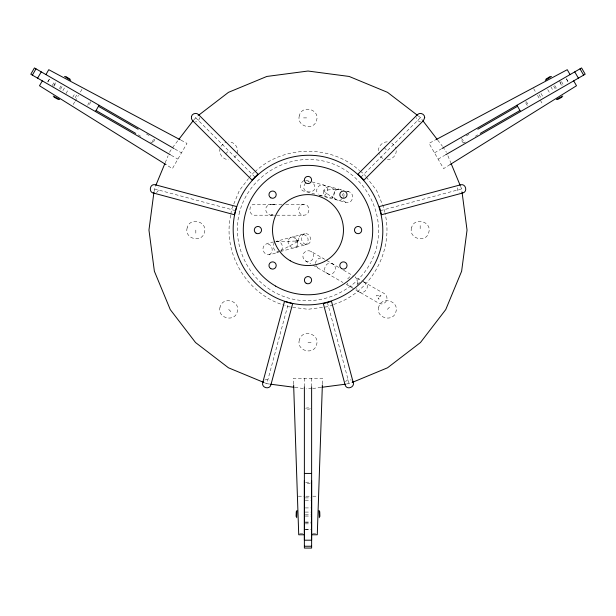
<?xml version="1.0" encoding="UTF-8"?>
<svg xmlns="http://www.w3.org/2000/svg" width="616" height="616" viewBox="0 0 616 616"><rect width="100%" height="100%" fill="white"/><g stroke="black" fill="none" stroke-linecap="round" stroke-linejoin="round"><path stroke-width="0.46" stroke-dasharray="3.08 2.31" d="M322.391 383.984L322.584 378.232L293.416 378.232L293.609 383.984M154.008 191.715L155.463 186.294M199.776 117.618L198.537 120.613L195.541 121.853M220.058 148.441C218.495 153.877 223.023 159.783 228.682 159.683M237.299 153.061C238.862 147.632 234.334 141.726 228.682 141.826M230.746 215.161C222.176 253.014 246.893 294.232 284.022 305.159M230.869 214.229L231.477 209.571L239.393 190.467L248.548 178.532M378.393 150.751C378.293 145.099 384.199 140.564 389.628 142.134M396.25 150.751C396.35 156.41 390.444 160.938 385.008 159.375M457.526 187.818L457.95 191.029L459.505 192.577M315.477 263.479C315.546 259.798 319.773 256.549 323.215 258.466M264.218 382.613L266.836 383.699L288.596 302.502M165.211 162.755L168.099 155.786M169.539 152.298L171.987 148.31M342.08 195.688L343.497 193.231M343.713 197.597L344.259 193.439M357.141 284.369L357.688 280.211L355.147 276.9L362.231 280.988M47.717 81.897L49.534 78.756M47.879 81.99L49.696 78.848M52.229 85.547L54.501 81.62M53.838 85.431L56.11 81.504M53.8 86.456L56.064 82.529M59.413 88.65L61.23 85.508M60.476 89.258L62.293 86.117M62.871 90.644L65.134 86.717M66.012 93.509L68.284 89.574M72.711 97.374L74.983 93.447M75.152 97.736L76.962 94.587M73.196 104.504L74.644 102.01M75.121 101.17L78.486 95.341M80.411 92.015L82.336 88.681M274.42 242.558C271.795 245.753 273.82 251.567 278.07 251.967M281.25 250.55C284.222 247.085 281.227 240.279 276.415 241.264M172.565 147.555L178.309 140.071M193.817 119.858L197.782 115.893M220.952 146.292L224.216 143.02L226.372 142.134M236.405 155.217L233.141 158.481M249.126 177.785L251.983 174.059L254.223 172.341M305.482 183.044C297.366 194.925 321.306 194.91 313.197 183.044M347.678 278.909L349.688 276.9L352.421 276.168M357.088 284.338L360.414 281.781M345.499 381.574L348.063 379.602L351.282 380.026M225.525 153.908L228.682 150.751M361.022 177.054L420.458 117.61L422.183 119.858M387.318 309.394L390.475 306.237M254.97 171.772C282.99 145.068 331.046 144.283 359.544 170.624M156.495 192.577L158.05 191.029L158.474 187.818M303.811 180.526C300.408 182.421 298.96 188.873 302.91 190.86L316.316 194.456M296.565 247.201L297.074 246.87C298.575 243.559 297.297 238.777 294.34 236.66L293.732 236.629M450.065 164.595L443.605 168.63L429.013 143.366L434.942 140.202M434.496 152.853L441.133 149.018M466.289 135.89L469.592 133.988M463.763 142.935L465.411 141.988M475.306 136.275L477.785 134.842M438.122 159.136L444.767 155.301M280.696 250.712L298.829 240.987L294.163 241.102L298.629 240.771M273.735 241.988C269.246 242.481 261.423 244.198 263.278 250.45C265.234 257.75 274.082 253.376 278.655 251.998M304.65 233.703C298.968 235.528 301.647 245.538 307.484 244.275C313.167 242.45 310.479 232.44 304.65 233.703L275.822 241.426M269.069 254.57C274.744 252.737 272.064 242.743 266.243 243.99M341.711 199.599C331.215 204.381 331.239 185.347 341.718 190.121M264.718 380.026L266.836 379.456L269.831 380.696M332.848 304.797L328.505 306.591L308 309.294L287.495 306.591L284.892 305.513M333.718 304.435C370.778 292.923 394.117 250.912 385.008 213.298M346.354 384.068L351.782 382.613M276.569 252.56L278.925 251.59M380.434 210.664L461.623 188.912L461.992 191.715M280.457 251.52L307.484 244.275M273.181 204.443L274.497 204.258L271.41 204.705L272.672 204.527C261.654 204.035 264.841 217.194 274.497 215.2M303.811 204.258C297.043 204.119 297.043 215.338 303.811 215.2C310.58 215.338 310.58 204.119 303.811 204.258L285.146 204.258M307.931 181.628L309.34 181.443M311.742 388.627L306.129 388.873M312.674 388.504L321.098 387.395M276.261 241.649L294.356 241.087M303.534 117.895L308 117.895M281.989 204.258L253.8 204.258C248.618 205.005 248.618 214.453 253.8 215.2L274.166 215.2M276.669 215.2L303.811 215.2M308 342.25L312.466 342.25M298.383 496.203L305.113 496.203M306.075 496.203L311.85 496.203M312.805 496.203L317.617 496.203M305.282 497.897L310.718 497.897M305.282 500.192L310.718 500.192M305.282 507.923L310.718 507.923M305.282 512.081L310.718 512.081M305.282 514.837L310.718 514.837M305.282 516.069L310.718 516.069M305.282 522.029L310.718 522.029M305.282 522.507L311.627 522.507M305.282 523.839L310.718 523.839M305.282 529.383L310.718 529.383M305.282 529.575L310.718 529.575M299.63 533.371L303.426 533.371M312.574 533.371L316.37 533.371M420.458 121.853L417.463 120.613L416.224 117.618M338.815 189.151L334.28 189.528L335.435 189.366C320.666 190.621 321.005 189.374 333.164 197.844L332.247 197.128L335.982 199.723M327.227 273.419C334.088 277.7 339.262 265.257 331.385 263.394C325.664 261.515 321.906 270.871 327.304 273.465M347.362 191.63C355.332 191.453 353.584 204.627 345.938 202.387L317.063 194.656M352.398 287.11L348.548 285.508L347.131 283.067M266.836 383.699L269.646 384.068M294.902 387.395L305.197 388.75M272.672 214.93L271.41 214.753L273.181 215.015M305.736 180.288L309.64 181.335M312.043 181.974L343.682 190.452M346.177 191.122L348.772 191.815M154.377 188.912L235.566 210.664M345.938 202.387L343.497 200.978L342.08 198.529M319.419 195.095C325.364 198.822 331.077 188.889 324.878 185.609C319.681 182.298 313.76 190.075 318.287 194.225M338.754 267.429L311.08 251.451C308.108 249.665 303.888 251.42 303.057 254.785C301.732 259.683 307.284 262.17 310.749 263.902M363.24 281.781C374.012 285.816 360.576 299.291 356.541 288.496M305.605 260.938C311.557 264.672 317.294 254.739 311.08 251.451M181.058 140.202L186.987 143.366L172.395 168.63L165.935 164.595M174.867 149.018L181.504 152.853M146.408 133.988L149.711 135.89M138.215 134.842L140.694 136.275M150.589 141.988L152.237 142.935M171.233 155.301L177.878 159.136M343.551 270.201L353.253 275.799M363.371 281.643L381.943 292.369C392.253 296.08 384.846 308.924 376.468 301.848L354.662 289.258M333.903 264.849L332.702 263.941M313.02 265.219L342.912 282.475M346.154 284.346L353.638 288.665M418.218 115.893L420.458 117.61M391.784 143.02L395.048 146.292L395.942 148.441M382.859 158.481L381.011 157.065L378.701 153.061M360.291 171.194L364.017 174.059L365.735 176.291M317.74 267.945L315.577 264.841M384.168 147.594L387.318 150.751M195.541 117.61L254.978 177.054M228.682 309.394L231.832 312.551M437.691 140.071L442.288 146.061M442.865 146.808L446.461 152.298M366.304 177.038L376.607 190.467L384.523 209.571L384.885 212.366M566.466 78.756L568.283 81.897M566.304 78.848L568.121 81.99M561.499 81.62L563.771 85.547M559.436 80.719L562.162 85.431M559.936 82.529L562.2 86.456M554.77 85.508L556.587 88.65M553.707 86.117L555.524 89.258M550.866 86.717L553.13 90.644M547.716 89.574L549.988 93.509M541.017 93.447L543.289 97.374M539.038 94.587L540.848 97.736M533.664 88.681L535.589 92.015M537.514 95.341L539.916 99.507M540.401 100.339L542.804 104.504M447.901 155.786L450.789 162.755M460.537 186.294L461.623 188.912M327.404 302.502L349.164 383.699M420.174 225.61L420.174 230.076M311.627 378.232L311.627 386.863M304.373 378.232L304.373 386.863M195.826 230.076L195.826 234.534M461.245 138.9A2.418 0.624 60 0 1 463.294 140.902A2.418 0.624 60 0 1 463.232 142.743A2.418 0.624 60 0 1 461.23 139.185M527.35 105.405A2.418 0.624 60 0 1 525.918 103.188A2.418 0.624 60 0 1 525.671 101.609M525.856 101.601A2.418 0.624 60 0 1 527.258 103.118A2.418 0.624 60 0 1 528.197 105.359M154.77 139.185A2.418 0.624 -60 0 1 152.768 142.743A2.418 0.624 -60 0 1 152.706 140.902A2.418 0.624 -60 0 1 154.755 138.9M90.329 101.609A2.418 0.624 -60 0 1 90.082 103.188A2.418 0.624 -60 0 1 88.65 105.405M87.803 105.359A2.418 0.624 -60 0 1 88.743 103.118A2.418 0.624 -60 0 1 90.144 101.601M310.333 408.701A2.418 0.624 0 0 1 308 409.163A2.418 0.624 0 0 1 305.667 408.701M305.667 408.37A2.418 0.624 0 0 1 308 407.908A2.418 0.624 0 0 1 310.333 408.37M310.333 482.975A2.418 0.624 0 0 1 308 483.445A2.418 0.624 0 0 1 305.667 482.975M305.667 482.651A2.418 0.624 0 0 1 308 482.189A2.418 0.624 0 0 1 310.333 482.651M288.342 240.902C286.425 246.746 296.096 251.182 297.335 244.167C299.253 238.315 289.574 233.888 288.342 240.902M298.883 238.076C296.966 243.928 306.645 248.348 307.885 241.341C309.802 235.489 300.123 231.062 298.883 238.076M187.202 227.766C183.814 238.723 201.894 243.574 204.443 232.386C207.831 221.421 189.751 216.578 187.202 227.766M220.058 307.084C216.67 318.048 234.75 322.892 237.299 311.704C240.687 300.739 222.607 295.896 220.058 307.084M239.655 211.765C229.86 248.81 252.699 288.38 289.689 298.413C326.742 308.216 366.304 285.377 376.345 248.387C386.14 211.334 363.301 171.772 326.311 161.731C289.258 151.929 249.696 174.775 239.655 211.765M299.376 115.585C295.988 126.549 314.075 131.393 316.624 120.205C320.012 109.248 301.925 104.397 299.376 115.585M299.376 339.94C295.988 350.904 314.075 355.748 316.624 344.56C320.012 333.595 301.925 328.752 299.376 339.94M323.723 190.775C321.644 197.49 332.717 200.454 334.265 193.601C336.351 186.879 325.279 183.915 323.723 190.775M378.701 307.084C375.313 318.048 393.393 322.892 395.942 311.704C399.33 300.739 381.25 295.896 378.701 307.084M411.557 227.766C408.169 238.723 426.249 243.574 428.798 232.386C432.186 221.421 414.106 216.578 411.557 227.766M378.778 297.913L378.963 299.345L376.391 295.426L381.027 295.772L379.849 296.103L380.411 295.78L378.778 297.913"/><path stroke-width="0.92" d="M304.373 480.518L304.373 540.193L311.627 540.193L311.627 480.518M296.103 516.462L296.273 511.627M296.666 517.717L296.92 510.418M322.361 384.946L317.271 534.773L311.627 534.773M153.885 192.654L148.957 230.076L154.377 271.24L170.262 309.594L195.541 342.535L228.482 367.806L263.348 382.251M262.747 382.605C261.138 387.81 269.716 390.105 270.925 384.792L292.685 303.603L284.5 301.409L262.747 382.605L263.171 381.581M155.817 185.424L164.849 163.633M32.371 75.129L35.998 68.846M37.614 78.155L41.241 71.872M42.312 80.865L39.493 85.747L165.889 164.564M45.938 74.582L48.756 69.7L180.211 139.755M95.434 111.542L99.068 105.259M178.879 139.324L193.239 120.605M198.537 115.315L228.482 92.338L266.836 76.453L308 71.032L349.164 76.453L387.518 92.338L417.463 115.315M545.968 79.141L550.073 76.577M545.245 80.303L551.443 76.438M450.111 164.564L576.507 85.747L573.688 80.865M441.965 148.541L581.573 67.937L585.2 74.22L445.591 154.824M477.839 129.229L517.425 106.368M480.257 133.418L519.842 110.557M435.789 139.755L567.244 69.7L570.062 74.582M556.325 99.499L562.77 96.065M557.696 99.453L561.969 97.182M462.716 193.001C468.037 191.792 465.735 183.214 460.529 184.823L379.333 206.576L381.527 214.753L462.716 193.001L461.623 193.147M352.652 382.251L387.518 367.806L420.458 342.535L445.738 309.594L461.623 271.24L467.043 230.076L462.115 192.654M322.029 387.272L345.422 384.192M304.373 473.427L311.627 473.427M304.373 534.773L298.729 534.773L293.639 384.946M304.373 546.246L311.627 546.246M153.284 193.001L234.473 214.753L236.667 206.576L155.471 184.823C149.526 183.075 148.186 193.293 154.377 193.147M270.578 384.192L293.971 387.272M53.23 96.065L59.675 99.499M54.031 97.182L58.304 99.453M174.035 148.541L34.427 67.937L30.8 74.22L170.409 154.824M98.575 106.368L138.161 129.229M96.158 110.557L135.743 133.418M65.927 76.577L70.032 79.141M64.557 76.438L70.755 80.303M422.761 120.605L437.121 139.324M580.003 68.846L583.629 75.129M574.759 71.872L578.385 78.155M516.932 105.259L520.566 111.542M451.151 163.633L460.183 185.424M352.829 381.581C356.048 386.871 346.538 390.814 345.075 384.792L323.315 303.603L331.5 301.409L353.253 382.605M319.727 511.627L319.897 516.462M319.08 510.418L319.334 517.717M311.627 386.863L311.627 548.063L304.373 548.063L304.373 386.863M191.445 116.516L191.445 118.703L192.546 120.605L251.983 180.041L257.973 174.059L198.529 114.622C196.389 112.343 192.161 113.459 191.445 116.516M235.566 210.664C225.287 250.173 249.234 291.661 288.596 302.502C328.097 312.789 369.585 288.835 380.434 249.48C390.713 209.971 366.766 168.491 327.404 157.642C287.903 147.363 246.415 171.31 235.566 210.664M424.693 117.61L423.454 120.605L364.017 180.041L358.027 174.059L417.471 114.622C419.927 111.958 424.84 113.991 424.693 117.61M341.603 197.798A3.627 3.627 0 0 0 347.047 194.656A3.627 3.627 0 0 0 341.603 191.514A3.627 3.627 0 0 0 341.603 197.798M355.524 232.64A3.627 3.627 0 0 0 361.592 231.015A3.627 3.627 0 0 0 357.149 226.573A3.627 3.627 0 0 0 355.524 232.64M341.603 268.63A3.627 3.627 0 0 0 347.047 265.488A3.627 3.627 0 0 0 341.603 262.347A3.627 3.627 0 0 0 341.603 268.63M306.183 283.306A3.627 3.627 0 0 0 311.627 280.165A3.627 3.627 0 0 0 306.183 277.023A3.627 3.627 0 0 0 306.183 283.306M270.77 197.798A3.627 3.627 0 0 0 276.214 194.656A3.627 3.627 0 0 0 270.77 191.514A3.627 3.627 0 0 0 270.77 197.798M270.77 268.63A3.627 3.627 0 0 0 276.214 265.488A3.627 3.627 0 0 0 270.77 262.347A3.627 3.627 0 0 0 270.77 268.63M256.102 233.218A3.627 3.627 0 0 0 261.538 230.076A3.627 3.627 0 0 0 256.102 226.934A3.627 3.627 0 0 0 256.102 233.218M305.436 182.552A3.627 3.627 0 0 0 311.504 180.927A3.627 3.627 0 0 0 307.061 176.484A3.627 3.627 0 0 0 305.436 182.552M290.267 260.791A35.466 35.466 0 0 0 343.466 230.076A35.466 35.466 0 0 0 290.267 199.353A35.466 35.466 0 0 0 290.267 260.791M275.645 286.109A64.703 64.703 0 0 0 372.703 230.076A64.703 64.703 0 0 0 275.645 174.035A64.703 64.703 0 0 0 275.645 286.109"/></g></svg>
